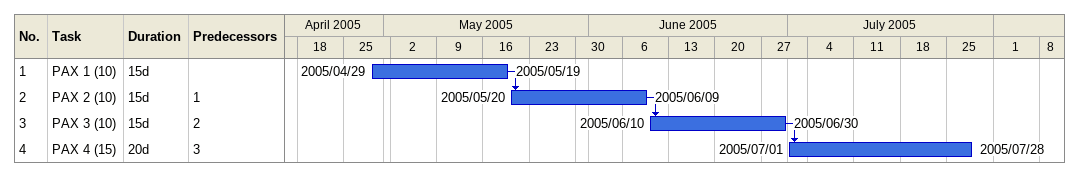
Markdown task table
| ID | Task | Duration | Start | Finish | Predecessors |
|---|---|---|---|---|---|
| 1 | PAX 1 (10) | 15d | 2005-04-29 | 2005-05-19 |  |
| 2 | PAX 2 (10) | 15d | 2005-05-20 | 2005-06-09 | 1 |
| 3 | PAX 3 (10) | 15d | 2005-06-10 | 2005-06-30 | 2 |
| 4 | PAX 4 (15) | 20d | 2005-07-01 | 2005-07-28 | 3 |
